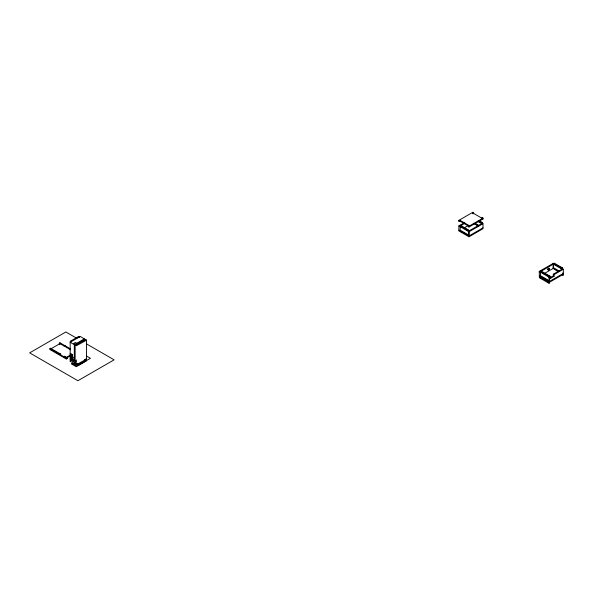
<?xml version="1.0" encoding="UTF-8"?>
<svg xmlns="http://www.w3.org/2000/svg" width="593" height="593" viewBox="0 0 593 593"><rect width="100%" height="100%" fill="white"/><g stroke="black" fill="none" stroke-linecap="round" stroke-linejoin="round"><path stroke-width="0.89" d="M549.14 283.35L539.222 277.643M563.135 275.271L562.401 275.1M59.285 343.881L60.012 343.666L60.012 342.828L59.285 343.243L59.93 344.251L59.93 343.614L51.243 348.632L51.243 349.27L50.598 348.261L49.871 348.677L49.871 349.514L66.283 358.987L67.157 358.483L67.009 357.735L64.229 356.134L63.51 356.549M70.315 341.257L70.901 342.613L70.345 342.294L70.315 341.257L78.513 336.52L79.588 336.854L79.588 337.602M76.697 363.198L75.141 364.102L70.174 361.233L70.174 342.287L80.307 336.439L85.503 339.7M64.059 346.001L64.778 345.586M65.26 345.86L64.541 346.282L59.285 343.243M66.549 346.608L65.83 347.024L70.552 349.751M84.443 338.825L74.31 344.674L74.31 360.418M70.174 342.287L75.141 345.156L85.273 339.3M59.804 354.414L60.53 353.991M60.13 354.599L60.849 354.184L50.598 348.261M86.408 340.241L76.49 345.682M70.901 353.339L70.174 353.754L71.827 354.71L71.827 358.987L72.554 358.565M70.901 353.71L70.174 354.132L71.827 355.088L72.554 354.666L72.554 356.185M64.956 357.386L65.682 356.971M71.886 354.169L66.364 357.364L67.157 358.483M49.871 348.677L66.283 358.15L71.849 355.029M70.901 359.284L70.174 359.706L79.106 364.858L90.44 358.313L86.556 356.074M70.174 361.233L70.901 360.818M76.697 359.995L75.141 360.9L70.174 358.031L70.901 357.616L72.005 358.254M75.63 361.33L76.156 361.026M75.141 362.568L76.697 361.671M86.408 359.188L76.49 364.628A0.756 0.437 0 0 1 76.238 364.006A36.951 21.333 0 0 1 76.69 363.687M84.888 360.818L76.2 365.829L72.064 363.442L71.338 363.857L76.304 366.726L86.437 360.878L84.31 359.647M460.198 221.256L460.198 220.426L468.885 225.436L468.885 226.274L460.198 221.256L459.597 221.604L458.871 221.189L458.871 220.351L472.866 212.272L473.592 212.694L473.592 213.524L472.984 213.873L472.984 213.043L473.592 212.694M458.871 221.189L460.427 220.292M478.329 220.989L482.998 223.687L482.998 228.698L469.004 236.777L458.871 230.929L458.871 225.911L464.312 222.775M464.994 223.213L459.597 226.333L459.597 225.496L468.285 230.514L468.885 230.166L468.885 235.176L460.198 230.166L460.198 225.147L468.885 230.166M464.193 227.853L468.188 225.548M472.984 213.043L481.672 218.054L482.279 217.705L482.998 218.128L482.998 218.958L469.004 227.037L468.285 226.622L468.285 225.785L468.885 225.436M468.285 226.622L468.885 226.274M468.285 225.785L469.004 226.207L482.998 218.128M478.514 220.959L481.672 222.783L482.279 222.434L482.279 223.264L468.285 231.344L468.285 230.514M458.871 225.911L469.004 231.767L482.998 223.687M482.998 227.868L469.004 235.947L458.871 230.091M539.452 277.079L539.222 271.468L553.217 263.388L563.35 269.237L563.35 274.255L549.355 282.335L539.222 276.479M541.35 271.075L553.936 263.803L553.936 263.248M547.547 268.748L548.266 269.17L549.474 268.473L549.474 269.311L548.266 270.008L547.547 269.585M543.744 273.87L553.336 268.332L558.776 271.475M540.186 271.186L548.392 275.923L548.992 275.575L549.237 280.734L540.549 275.715L540.549 270.979M553.58 263.455L561.779 268.192L562.386 267.843L562.624 268.822L553.336 274.181L553.336 275.856L550.63 277.413M549.956 277.806L550.682 278.221L550.682 276.553L549.956 276.13L548.629 276.901L549.237 275.997M553.336 264.152L562.023 269.17L562.624 268.266M539.222 271.468L549.355 277.316L550.682 276.553M553.336 274.181L554.062 274.603L563.35 269.237M550.682 278.221L554.062 276.271L554.062 274.603M85.881 358.772L86.289 358.839M85.711 339.811L86.289 339.893M473.592 213.524L472.866 213.109L472.866 212.272M482.998 218.958L482.279 218.543L482.279 217.705M562.386 267.843L554.181 263.107L553.336 263.596L553.336 268.332M479.122 220.611L482.279 222.434M477.728 221.337L481.672 223.613L481.672 222.783M553.217 267.569L559.392 271.134M562.624 273.002L563.35 273.417L549.355 281.497L539.222 275.649M475.208 223.361L479.107 225.614M557.894 271.105L553.217 268.399L553.217 263.388M473.777 223.235L478.514 225.97M474.43 223.746L477.543 225.548M549.474 268.473L548.755 268.051L548.755 268.888L549.474 269.311M458.871 220.351L459.597 220.774L459.597 221.604M553.336 275.856L554.062 276.271M548.992 275.575L540.786 270.838L539.941 271.327L539.941 271.883L540.549 271.535L549.237 276.553M460.198 225.985L468.885 230.996M83.954 340.063L84.502 340.382A36.951 21.333 0 0 0 76.26 345.067A0.756 0.437 0 0 0 76.401 345.615M76.92 338.358L65.845 331.969L29.65 352.865L77.913 380.728L114.108 359.832L86.415 343.844M76.727 343.28L75.348 342.487L73.658 343.466L75.037 344.259M60.012 342.828L70.493 348.877M71.338 356.475L72.991 357.431M562.713 274.374L563.135 275.174M561.779 268.192L562.023 268.614M548.392 275.923L548.629 276.345M549.14 283.254L548.718 282.453A42.118 24.32 60 0 0 540.542 277.806L540.542 277.242M549.355 277.316L549.355 282.335M548.266 269.17L548.266 270.008M481.672 218.054L481.672 218.891M469.004 226.207L469.004 227.037M469.004 231.767L469.004 236.777M86.504 340.093L86.504 359.039M79.032 336.535L79.032 337.284M78.513 336.52L78.513 337.261M75.141 345.156L75.141 364.102M74.31 362.093L74.31 363.62M72.991 361.33L72.991 357.053L71.338 356.096L71.338 360.374M66.283 358.15L66.283 358.987M556.093 270.408A42.118 24.32 60 0 1 557.642 271.186"/></g></svg>
